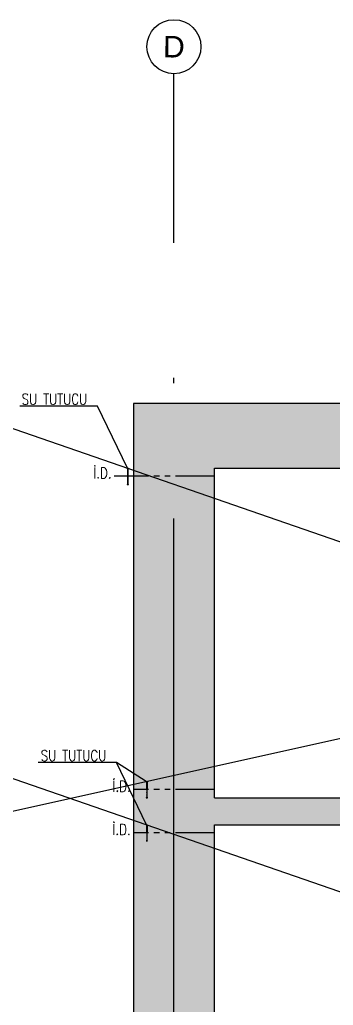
# Model space of a CAD drawing. Header units: millimetres. Extents: x 400392 to 401374, y 4543900 to 4544115.
# Drawn here: x 401333.12 to 401338.93, y 4543991.36 to 4544009.6 of the extents above; entities that cross this region are included whole.
import ezdxf
from ezdxf.enums import TextEntityAlignment as Align

# ---------------------------------------------------------------- set-up
doc = ezdxf.new("R2010")
doc.units = ezdxf.units.MM
for name, pattern in [('ACAD_ISO05W100', [33, 24, -3, 0, -3, 0, -3]), ('AKS', [3, 2.5, -0.25, 0, -0.25]), ('CONTINU', [0])]:
    doc.linetypes.add(name, pattern=pattern)
for name, color, linetype in [('aks prota', 2, 'AKS'), ('caks prota', 4, 'Continuous'), ('inşaat derzi prota', 11, 'Continuous'), ('kesit prota', 1, 'Continuous'), ('kesit tarama prota', 252, 'Continuous'), ('not yazısı prota', 6, 'Continuous'), ('not çizgisi prota', 4, 'Continuous'), ('st_s_su tutucu', 2, 'Continuous'), ('st_s_ölçü', 4, 'Continuous'), ('taks prota', 7, 'Continuous')]:
    doc.layers.add(name, color=color, linetype=linetype)
doc.styles.add('OLCU', font='romanstw.shx')
doc.styles.add('TAKS', font='Arial Unicode.ttf')
doc.styles.add('TSIMPLEX', font='romanstw.shx')
doc.dimstyles.new('1-50', dxfattribs={"dimtxt": 10, "dimasz": 4, "dimexe": 4, "dimexo": 8, "dimgap": 4, "dimtad": 1, "dimdec": 1, "dimrnd": 0.05, "dimzin": 9, "dimdsep": 46, "dimtxsty": 'OLCU', "dimblk1": 'OBLIQUE', "dimblk2": 'OBLIQUE', "dimsah": 1, "dimcen": 2, "dimdle": 4, "dimclrd": 4, "dimclre": 4, "dimclrt": 3, "dimadec": 1, "dimazin": 0, "dimtfac": 1, "dimtdec": 1, "dimtix": 1, "dimtmove": 2, "dimatfit": 3, "dimldrblk": 'OBLIQUE', "dimfxl": 1, "dimtvp": 1, "dimtolj": 1, "dimtzin": 1, "dimarcsym": 0})

# ---------------------------------------------------------------- blocks, each defined once
blk = doc.blocks.new('_Oblique')
at = {"layer": 'st_s_ölçü', "lineweight": -2}
blk.add_line((-0.5, -0.5), (0.5, 0.5), dxfattribs=at)
blk = doc.blocks.new('D')
at = {"layer": 'st_s_su tutucu', "linetype": 'CONTINU', "ltscale": 0.2}
for p, q in [((-39987.8, 52508.2), (-39992.6, 52508.2)), ((-39992.6, 52508.2), (-39992.6, 52507.4)), ((-39992.6, 52507.4), (-39990.6, 52506.1)), ((-39989.8, 52506.1), (-39987.8, 52507.4)), ((-39987.8, 52507.4), (-39987.8, 52508.2)), ((-39990.6, 52478.7), (-39991.9, 52478.7)), ((-39991.9, 52478.7), (-39991.9, 52477.7)), ((-39991.9, 52477.7), (-39990.6, 52477.7)), ((-39990.6, 52498.5), (-39991.5, 52498.5)), ((-39991.5, 52498.5), (-39991.5, 52497.9)), ((-39991.5, 52497.9), (-39990.6, 52497.9)), ((-39990.6, 52488.5), (-39991.5, 52488.5)), ((-39991.5, 52488.5), (-39991.5, 52487.9)), ((-39991.5, 52487.9), (-39990.6, 52487.9)), ((-39990.6, 52506.1), (-39990.6, 52498.5)), ((-39990.6, 52497.9), (-39990.6, 52488.5)), ((-39990.6, 52487.9), (-39990.6, 52478.7)), ((-39990.6, 52468.5), (-39990.6, 52477.7)), ((-39989.8, 52498.5), (-39989.8, 52506.1)), ((-39988.9, 52498.5), (-39989.8, 52498.5)), ((-39989.8, 52488.5), (-39989.8, 52497.9)), ((-39989.8, 52497.9), (-39988.9, 52497.9)), ((-39988.9, 52488.5), (-39989.8, 52488.5)), ((-39989.8, 52478.7), (-39989.8, 52487.9)), ((-39989.8, 52487.9), (-39988.9, 52487.9)), ((-39988.5, 52478.7), (-39989.8, 52478.7)), ((-39989.8, 52477.7), (-39988.5, 52477.7)), ((-39989.8, 52477.7), (-39989.8, 52468.5)), ((-39988.9, 52497.9), (-39988.9, 52498.5)), ((-39988.9, 52487.9), (-39988.9, 52488.5)), ((-39988.5, 52477.7), (-39988.5, 52478.7)), ((-39992.6, 52449), (-39990.6, 52450.3)), ((-39992.6, 52448.2), (-39992.6, 52449)), ((-39987.8, 52448.2), (-39992.6, 52448.2)), ((-39991.5, 52467.9), (-39991.5, 52468.5)), ((-39991.5, 52468.5), (-39990.6, 52468.5)), ((-39990.6, 52467.9), (-39991.5, 52467.9)), ((-39991.5, 52457.9), (-39991.5, 52458.5)), ((-39991.5, 52458.5), (-39990.6, 52458.5)), ((-39990.6, 52457.9), (-39991.5, 52457.9)), ((-39990.6, 52458.5), (-39990.6, 52467.9)), ((-39990.6, 52450.3), (-39990.6, 52457.9)), ((-39989.8, 52468.5), (-39988.9, 52468.5)), ((-39988.9, 52467.9), (-39989.8, 52467.9)), ((-39989.8, 52467.9), (-39989.8, 52458.5)), ((-39989.8, 52458.5), (-39988.9, 52458.5)), ((-39988.9, 52457.9), (-39989.8, 52457.9)), ((-39989.8, 52457.9), (-39989.8, 52450.3)), ((-39989.8, 52450.3), (-39987.8, 52449)), ((-39988.9, 52468.5), (-39988.9, 52467.9)), ((-39988.9, 52458.5), (-39988.9, 52457.9)), ((-39987.8, 52449), (-39987.8, 52448.2))]:
    blk.add_line(p, q, dxfattribs=at)
blk = doc.blocks.new('O-O Kesiti')
at = {"layer": 'kesit tarama prota'}
h = blk.add_hatch(color=256, dxfattribs=at)
h.dxf.hatch_style = 1
h.paths.add_polyline_path([(401374.68286, 4543972.22586), (401374.68286, 4543997.01586), (401373.48286, 4543997.01586), (401373.48286, 4543998.92586), (401373.18286, 4543998.92586), (401373.18286, 4543983.25586), (401364.63286, 4543983.25586), (401364.63286, 4543989.21586), (401369.13286, 4543989.21586), (401369.13286, 4543989.71586), (401364.63286, 4543989.71586), (401364.63286, 4543995.81586), (401369.13286, 4543995.81586), (401369.13286, 4543998.92586), (401368.83286, 4543998.92586), (401368.83286, 4543997.01586), (401363.63286, 4543997.01586), (401363.63286, 4543997.54586), (401361.65093, 4543997.54586), (401360.71564, 4543997.01586), (401346.78286, 4543997.01586), (401346.78286, 4543972.22586)])
h.paths.add_polyline_path([(401359.49853, 4543973.92586), (401361.24559, 4543974.91586), (401363.33286, 4543974.91586), (401363.33286, 4543975.11586), (401360.89286, 4543975.11586), (401360.89286, 4543974.94586), (401360.59286, 4543974.94586), (401360.59286, 4543974.77586), (401360.29286, 4543974.77586), (401360.29286, 4543974.60586), (401359.99286, 4543974.60586), (401359.99286, 4543974.43586), (401359.69286, 4543974.43586), (401359.69286, 4543974.26586), (401359.39286, 4543974.26586), (401359.39286, 4543974.09586), (401359.09286, 4543974.09586), (401359.09286, 4543973.92586), (401357.33286, 4543973.92586), (401357.33286, 4543976.44586), (401358.84559, 4543976.44586), (401361.84559, 4543978.14586), (401363.33286, 4543978.14586), (401363.33286, 4543978.34586), (401361.49286, 4543978.34586), (401361.49286, 4543978.17586), (401361.19286, 4543978.17586), (401361.19286, 4543978.00586), (401360.89286, 4543978.00586), (401360.89286, 4543977.83586), (401360.59286, 4543977.83586), (401360.59286, 4543977.66586), (401360.29286, 4543977.66586), (401360.29286, 4543977.49586), (401359.99286, 4543977.49586), (401359.99286, 4543977.32586), (401359.69286, 4543977.32586), (401359.69286, 4543977.15586), (401359.39286, 4543977.15586), (401359.39286, 4543976.98586), (401359.09286, 4543976.98586), (401359.09286, 4543976.81586), (401358.79286, 4543976.81586), (401358.79286, 4543976.64586), (401357.33286, 4543976.64586), (401357.33286, 4543979.67586), (401358.84559, 4543979.67586), (401361.84559, 4543981.37586), (401363.33286, 4543981.37586), (401363.33286, 4543981.57586), (401361.49286, 4543981.57586), (401361.49286, 4543981.40586), (401361.19286, 4543981.40586), (401361.19286, 4543981.23586), (401360.89286, 4543981.23586), (401360.89286, 4543981.06586), (401360.59286, 4543981.06586), (401360.59286, 4543980.89586), (401360.29286, 4543980.89586), (401360.29286, 4543980.72586), (401359.99286, 4543980.72586), (401359.99286, 4543980.55586), (401359.69286, 4543980.55586), (401359.69286, 4543980.38586), (401359.39286, 4543980.38586), (401359.39286, 4543980.21586), (401359.09286, 4543980.21586), (401359.09286, 4543980.04586), (401358.79286, 4543980.04586), (401358.79286, 4543979.87586), (401357.33286, 4543979.87586), (401357.33286, 4543983.05586), (401358.81029, 4543983.05586), (401361.84559, 4543984.77586), (401363.33286, 4543984.77586), (401363.33286, 4543984.97586), (401361.49286, 4543984.97586), (401361.49286, 4543984.80586), (401361.19286, 4543984.80586), (401361.19286, 4543984.63586), (401360.89286, 4543984.63586), (401360.89286, 4543984.46586), (401360.59286, 4543984.46586), (401360.59286, 4543984.29586), (401360.29286, 4543984.29586), (401360.29286, 4543984.12586), (401359.99286, 4543984.12586), (401359.99286, 4543983.95586), (401359.69286, 4543983.95586), (401359.69286, 4543983.78586), (401359.39286, 4543983.78586), (401359.39286, 4543983.61586), (401359.09286, 4543983.61586), (401359.09286, 4543983.44586), (401358.79286, 4543983.44586), (401358.79286, 4543983.25586), (401357.33286, 4543983.25586), (401357.33286, 4543986.30586), (401358.84559, 4543986.30586), (401361.84559, 4543988.00586), (401363.33286, 4543988.00586), (401363.33286, 4543988.20586), (401361.49286, 4543988.20586), (401361.49286, 4543988.03586), (401361.19286, 4543988.03586), (401361.19286, 4543987.86586), (401360.89286, 4543987.86586), (401360.89286, 4543987.69586), (401360.59286, 4543987.69586), (401360.59286, 4543987.52586), (401360.29286, 4543987.52586), (401360.29286, 4543987.35586), (401359.99286, 4543987.35586), (401359.99286, 4543987.18586), (401359.69286, 4543987.18586), (401359.69286, 4543987.01586), (401359.39286, 4543987.01586), (401359.39286, 4543986.84586), (401359.09286, 4543986.84586), (401359.09286, 4543986.67586), (401358.79286, 4543986.67586), (401358.79286, 4543986.50586), (401357.33286, 4543986.50586), (401357.33286, 4543989.51586), (401358.81029, 4543989.51586), (401361.84559, 4543991.23586), (401363.33286, 4543991.23586), (401363.33286, 4543991.43586), (401361.49286, 4543991.43586), (401361.49286, 4543991.26586), (401361.19286, 4543991.26586), (401361.19286, 4543991.09586), (401360.89286, 4543991.09586), (401360.89286, 4543990.92586), (401360.59286, 4543990.92586), (401360.59286, 4543990.75586), (401360.29286, 4543990.75586), (401360.29286, 4543990.58586), (401359.99286, 4543990.58586), (401359.99286, 4543990.41586), (401359.69286, 4543990.41586), (401359.69286, 4543990.24586), (401359.39286, 4543990.24586), (401359.39286, 4543990.07586), (401359.09286, 4543990.07586), (401359.09286, 4543989.90586), (401358.79286, 4543989.90586), (401358.79286, 4543989.71586), (401357.33286, 4543989.71586), (401357.33286, 4543992.76586), (401358.84559, 4543992.76586), (401361.84559, 4543994.46586), (401364.13286, 4543994.46586), (401364.13286, 4543994.66586), (401361.49286, 4543994.66586), (401361.49286, 4543994.49586), (401361.19286, 4543994.49586), (401361.19286, 4543994.32586), (401360.89286, 4543994.32586), (401360.89286, 4543994.15586), (401360.59286, 4543994.15586), (401360.59286, 4543993.98586), (401360.29286, 4543993.98586), (401360.29286, 4543993.81586), (401359.99286, 4543993.81586), (401359.99286, 4543993.64586), (401359.69286, 4543993.64586), (401359.69286, 4543993.47586), (401359.39286, 4543993.47586), (401359.39286, 4543993.30586), (401359.09286, 4543993.30586), (401359.09286, 4543993.13586), (401358.79286, 4543993.13586), (401358.79286, 4543992.96586), (401357.33286, 4543992.96586), (401357.33286, 4543995.81586), (401359.2065, 4543995.81586), (401361.73003, 4543997.24586), (401363.13286, 4543997.24586), (401363.13286, 4543995.81586), (401364.13286, 4543995.81586), (401364.13286, 4543973.92586)], flags=16)
h.paths.add_polyline_path([(401364.63286, 4543973.92586), (401364.63286, 4543976.22586), (401366.63286, 4543976.22586), (401366.63286, 4543973.92586)], flags=16)
h.paths.add_polyline_path([(401366.93286, 4543973.92586), (401366.93286, 4543976.22586), (401367.33286, 4543976.22586), (401367.33286, 4543976.62586), (401364.63286, 4543976.62586), (401364.63286, 4543982.75586), (401373.18286, 4543982.75586), (401373.18286, 4543973.92586)], flags=16)
h.paths.add_polyline_path([(401356.83286, 4543973.92586), (401354.83286, 4543973.92586), (401354.83286, 4543976.22586), (401356.83286, 4543976.22586)], flags=16)
h.paths.add_polyline_path([(401356.83286, 4543976.62586), (401354.13286, 4543976.62586), (401354.13286, 4543976.22586), (401354.53286, 4543976.22586), (401354.53286, 4543973.92586), (401348.28286, 4543973.92586), (401348.28286, 4543982.75586), (401356.83286, 4543982.75586)], flags=16)
h.paths.add_polyline_path([(401356.83286, 4543983.25586), (401348.28286, 4543983.25586), (401348.28286, 4543989.21586), (401356.83286, 4543989.21586)], flags=16)
h.paths.add_polyline_path([(401356.83286, 4543989.71586), (401348.28286, 4543989.71586), (401348.28286, 4543995.81586), (401356.83286, 4543995.81586)], flags=16)
at = {"layer": 'aks prota', "ltscale": 10}
blk.add_line((401347.5329, 4543969.88703), (401347.5329, 4544003.11753), dxfattribs=at)
at = {"layer": 'caks prota', "ltscale": 0.05}
blk.add_circle((401347.53286, 4544003.61753), 0.5, dxfattribs=at)
at = {"layer": 'inşaat derzi prota', "linetype": 'ACAD_ISO05W100', "ltscale": 0.03}
for points in [[(401348.28286, 4543995.66586), (401346.42876, 4543995.66586)], [(401348.28286, 4543989.86586), (401346.78286, 4543989.86586)], [(401348.28286, 4543989.06586), (401346.78286, 4543989.06586)]]:
    blk.add_lwpolyline(points, dxfattribs=at)
at = {"layer": 'kesit prota', "color": 1}
for p, q in [((401348.28286, 4543989.71586), (401348.28286, 4543995.81586)), ((401348.28286, 4543995.81586), (401356.83286, 4543995.81586)), ((401348.28286, 4543989.71586), (401356.83286, 4543989.71586)), ((401348.28286, 4543983.25586), (401348.28286, 4543989.21586)), ((401348.28286, 4543989.21586), (401356.83286, 4543989.21586))]:
    blk.add_line(p, q, dxfattribs=at)
blk.add_lwpolyline([(401364.63286, 4543989.71586), (401364.63286, 4543995.81586), (401369.13286, 4543995.81586), (401369.13286, 4543998.92586), (401368.83286, 4543998.92586), (401368.83286, 4543997.01586), (401363.63286, 4543997.01586), (401363.63286, 4543997.54586), (401361.65093, 4543997.54586), (401360.71564, 4543997.01586), (401346.78286, 4543997.01586), (401346.78286, 4543972.22586), (401374.68286, 4543972.22586), (401374.68286, 4543997.01586), (401373.48286, 4543997.01586), (401373.48286, 4543998.92586)], dxfattribs=at)
at = {"layer": 'st_s_ölçü', "xscale": 0.004999999999999998, "yscale": 0.004999999999999998, "zscale": 0.004999999999999998, "rotation": 180}
for p in [(401146.7276, 4544258.05681), (401147.08171, 4544252.25681), (401147.08171, 4544251.45681)]:
    blk.add_blockref('D', p, dxfattribs=at)
at = {"layer": 'not yazısı prota', "ltscale": 0.05, "style": 'TSIMPLEX', "width": 0.8}
for s, p in [('SU TUTUCU', (401344.71263, 4543996.99352)), ('İ.D.', (401346.04144, 4543995.62724)), ('SU TUTUCU', (401345.06673, 4543990.39352)), ('İ.D.', (401346.39554, 4543989.82724)), ('İ.D.', (401346.39554, 4543989.02724))]:
    blk.add_text(s, height=0.2, dxfattribs=at).set_placement(p)
at = {"layer": 'taks prota', "style": 'TAKS'}
blk.add_text('D', height=0.4, rotation=359.505167, dxfattribs=at).set_placement((401347.53286, 4544003.61753), align=Align.MIDDLE_CENTER)
at = {"layer": 'not çizgisi prota'}
for points in [[(401346.67317, 4543995.81604), (401346.1146, 4543996.96579), (401344.67622, 4543996.96579)], [(401347.02018, 4543990.01487), (401346.46871, 4543990.36579), (401345.01832, 4543990.36579)], [(401347.02727, 4543989.21604), (401346.46871, 4543990.36579), (401345.03032, 4543990.36579)]]:
    blk.add_leader(points, dimstyle='1-50', override={"dimasz": 12, "dimgap": 4, "dimtad": 0}, dxfattribs=at)

msp = doc.modelspace()

# ---------------------------------------------------------------- block references
msp.add_blockref('O-O Kesiti', (-11.56, 5.485))

doc.saveas('drawing.dxf')
